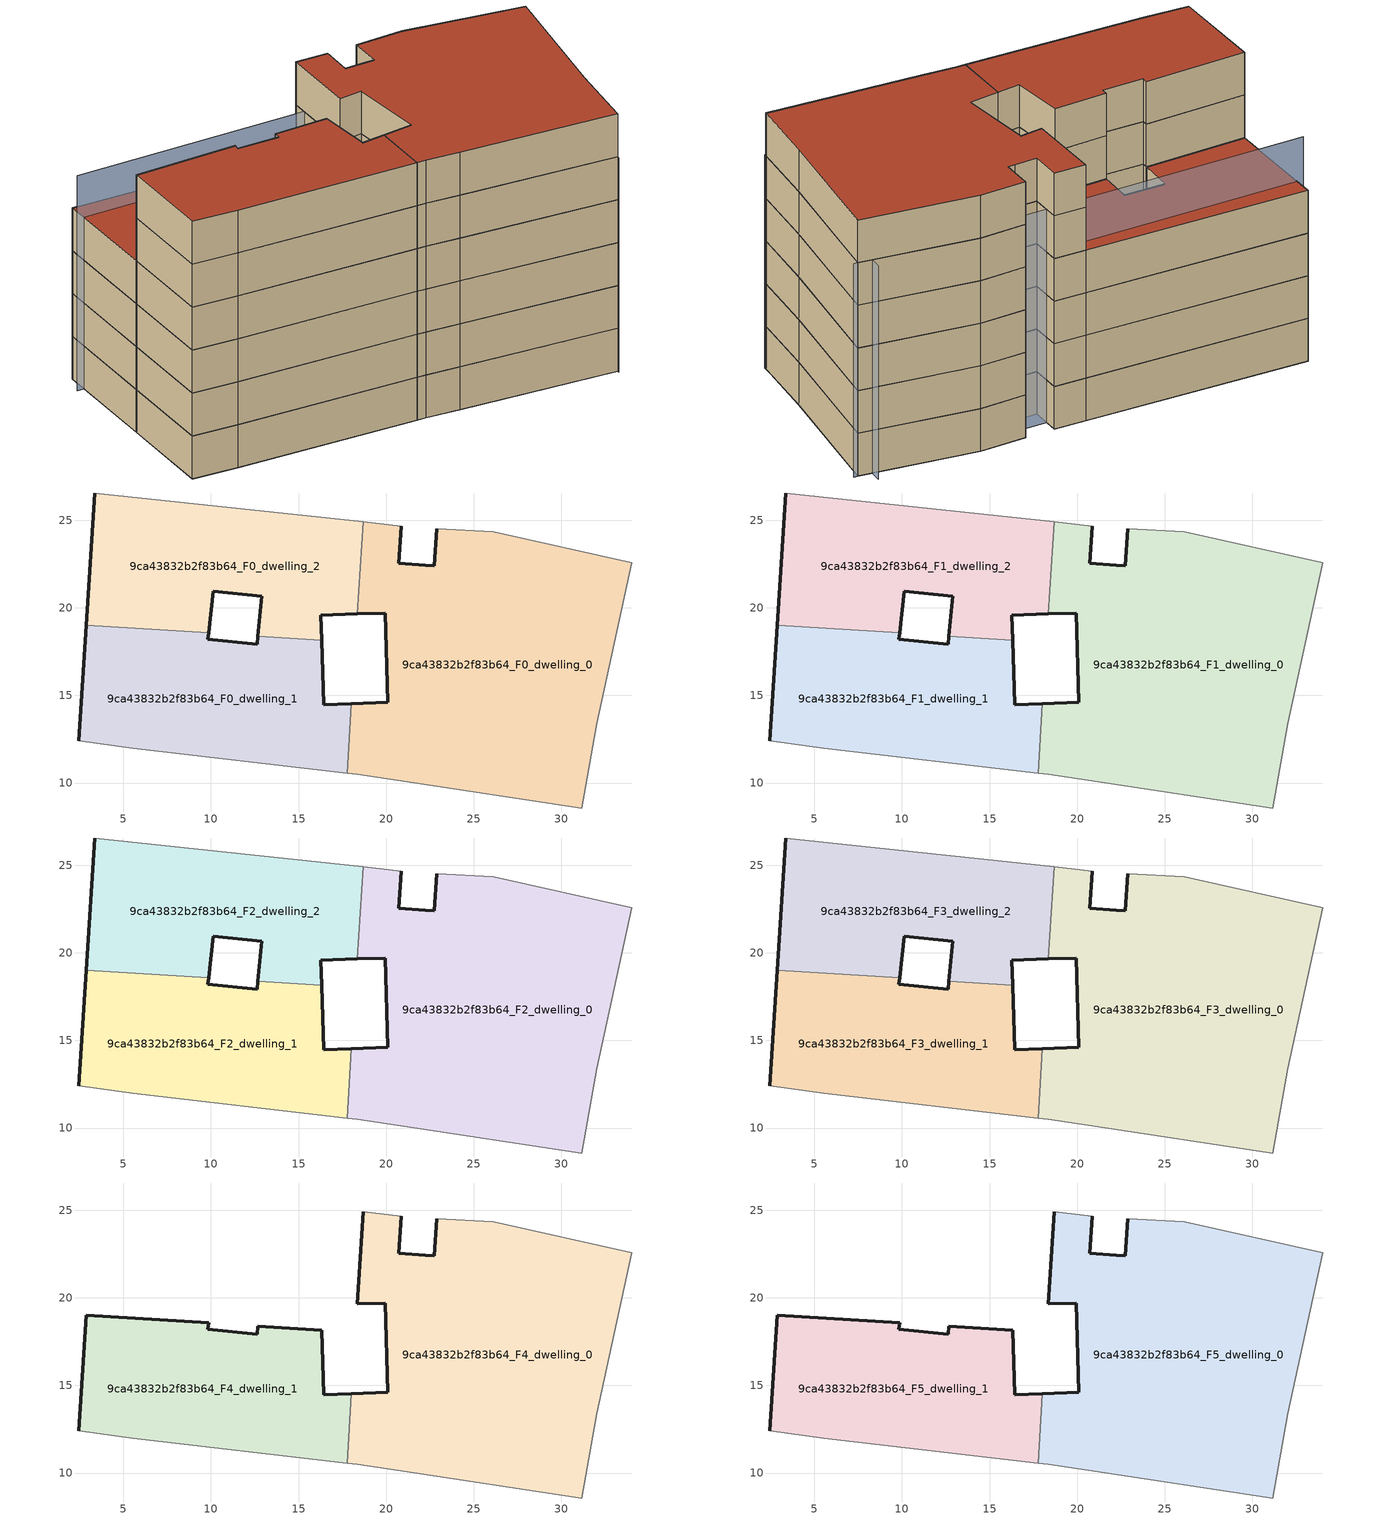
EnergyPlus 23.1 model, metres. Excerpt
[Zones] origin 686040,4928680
9ca43832b2f83b64_F0_dwelling_0
 floor ground (EU_floor_Construction): 31.17,8.57 32.02,13.38 34.03,22.59 26.11,24.36 22.9,24.53 22.74,22.41 22.23,22.45 20.72,22.55 20.88,24.67 18.69,24.91 18.36,19.66 19.94,19.71 20.11,14.61 18.03,14.54 17.77,10.57 18.35,10.5 20.64,10.16 z0
 wall outside (EU_wall_Construction): 20.88,24.67 20.72,22.55 22.23,22.45 22.74,22.41 22.9,24.53 / 18.03,14.54 20.11,14.61 19.94,19.71 18.36,19.66 z0:3
 wall adiabatic (EU_wall_Construction): 18.69,24.91 20.88,24.67 / 22.9,24.53 26.11,24.36 34.03,22.59 32.02,13.38 31.17,8.57 20.64,10.16 18.35,10.5 17.77,10.57 z0:3
 wall to 9ca43832b2f83b64_F0_dwelling_2 (EU_wall_Construction): 18.36,19.66 18.69,24.91 z0:3
 wall to 9ca43832b2f83b64_F0_dwelling_1 (EU_wall_Construction): 17.77,10.57 18.03,14.54 z0:3
9ca43832b2f83b64_F0_dwelling_1
 floor ground (EU_floor_Construction): 17.77,10.57 18.03,14.54 16.44,14.49 16.32,18.16 12.68,18.39 12.63,17.93 9.82,18.22 9.86,18.58 2.88,19.03 2.45,12.42 5.53,11.99 z0
 wall outside (EU_wall_Construction): 9.86,18.58 9.82,18.22 12.63,17.93 12.68,18.39 / 16.32,18.16 16.44,14.49 18.03,14.54 / 2.45,12.42 2.88,19.03 z0:3
 wall adiabatic (EU_wall_Construction): 17.77,10.57 5.53,11.99 2.45,12.42 z0:3
 wall to 9ca43832b2f83b64_F0_dwelling_2 (EU_wall_Construction): 12.68,18.39 16.32,18.16 / 2.88,19.03 9.86,18.58 z0:3
9ca43832b2f83b64_F0_dwelling_2
 floor ground (EU_floor_Construction): 18.36,19.66 18.69,24.91 3.37,26.57 2.88,19.03 9.86,18.58 10.13,20.95 12.89,20.66 12.91,20.66 12.68,18.39 16.32,18.16 16.27,19.59 z0
 wall outside (EU_wall_Construction): 18.36,19.66 16.27,19.59 16.32,18.16 / 12.68,18.39 12.91,20.66 12.89,20.66 10.13,20.95 9.86,18.58 / 2.88,19.03 3.37,26.57 z0:3
 wall adiabatic (EU_wall_Construction): 3.37,26.57 18.69,24.91 z0:3
9ca43832b2f83b64_F1_dwelling_0
 floor to 9ca43832b2f83b64_F0_dwelling_0 (EU_floor_Construction): 31.17,8.57 32.02,13.38 34.03,22.59 26.11,24.36 22.9,24.53 22.74,22.41 22.23,22.45 20.72,22.55 20.88,24.67 18.69,24.91 18.36,19.66 19.94,19.71 20.11,14.61 18.03,14.54 17.77,10.57 18.35,10.5 20.64,10.16 z3
 wall outside (EU_wall_Construction): 20.88,24.67 20.72,22.55 22.23,22.45 22.74,22.41 22.9,24.53 / 18.03,14.54 20.11,14.61 19.94,19.71 18.36,19.66 z3:6
 wall adiabatic (EU_wall_Construction): 18.69,24.91 20.88,24.67 / 22.9,24.53 26.11,24.36 34.03,22.59 32.02,13.38 31.17,8.57 20.64,10.16 18.35,10.5 17.77,10.57 z3:6
 wall to 9ca43832b2f83b64_F1_dwelling_2 (EU_wall_Construction): 18.36,19.66 18.69,24.91 z3:6
 wall to 9ca43832b2f83b64_F1_dwelling_1 (EU_wall_Construction): 17.77,10.57 18.03,14.54 z3:6
9ca43832b2f83b64_F1_dwelling_1
 floor to 9ca43832b2f83b64_F0_dwelling_1 (EU_floor_Construction): 17.77,10.57 18.03,14.54 16.44,14.49 16.32,18.16 12.68,18.39 12.63,17.93 9.82,18.22 9.86,18.58 2.88,19.03 2.45,12.42 5.53,11.99 z3
 wall outside (EU_wall_Construction): 9.86,18.58 9.82,18.22 12.63,17.93 12.68,18.39 / 16.32,18.16 16.44,14.49 18.03,14.54 / 2.45,12.42 2.88,19.03 z3:6
 wall adiabatic (EU_wall_Construction): 17.77,10.57 5.53,11.99 2.45,12.42 z3:6
 wall to 9ca43832b2f83b64_F1_dwelling_2 (EU_wall_Construction): 12.68,18.39 16.32,18.16 / 2.88,19.03 9.86,18.58 z3:6
9ca43832b2f83b64_F1_dwelling_2
 floor to 9ca43832b2f83b64_F0_dwelling_2 (EU_floor_Construction): 18.36,19.66 18.69,24.91 3.37,26.57 2.88,19.03 9.86,18.58 10.13,20.95 12.89,20.66 12.91,20.66 12.68,18.39 16.32,18.16 16.27,19.59 z3
 wall outside (EU_wall_Construction): 18.36,19.66 16.27,19.59 16.32,18.16 / 12.68,18.39 12.91,20.66 12.89,20.66 10.13,20.95 9.86,18.58 / 2.88,19.03 3.37,26.57 z3:6
 wall adiabatic (EU_wall_Construction): 3.37,26.57 18.69,24.91 z3:6
9ca43832b2f83b64_F2_dwelling_0
 floor to 9ca43832b2f83b64_F1_dwelling_0 (EU_floor_Construction): 31.17,8.57 32.02,13.38 34.03,22.59 26.11,24.36 22.9,24.53 22.74,22.41 22.23,22.45 20.72,22.55 20.88,24.67 18.69,24.91 18.36,19.66 19.94,19.71 20.11,14.61 18.03,14.54 17.77,10.57 18.35,10.5 20.64,10.16 z6
 wall outside (EU_wall_Construction): 20.88,24.67 20.72,22.55 22.23,22.45 22.74,22.41 22.9,24.53 / 18.03,14.54 20.11,14.61 19.94,19.71 18.36,19.66 z6:9
 wall adiabatic (EU_wall_Construction): 18.69,24.91 20.88,24.67 / 22.9,24.53 26.11,24.36 34.03,22.59 32.02,13.38 31.17,8.57 20.64,10.16 18.35,10.5 17.77,10.57 z6:9
 wall to 9ca43832b2f83b64_F2_dwelling_2 (EU_wall_Construction): 18.36,19.66 18.69,24.91 z6:9
 wall to 9ca43832b2f83b64_F2_dwelling_1 (EU_wall_Construction): 17.77,10.57 18.03,14.54 z6:9
9ca43832b2f83b64_F2_dwelling_1
 floor to 9ca43832b2f83b64_F1_dwelling_1 (EU_floor_Construction): 17.77,10.57 18.03,14.54 16.44,14.49 16.32,18.16 12.68,18.39 12.63,17.93 9.82,18.22 9.86,18.58 2.88,19.03 2.45,12.42 5.53,11.99 z6
 wall outside (EU_wall_Construction): 9.86,18.58 9.82,18.22 12.63,17.93 12.68,18.39 / 16.32,18.16 16.44,14.49 18.03,14.54 / 2.45,12.42 2.88,19.03 z6:9
 wall adiabatic (EU_wall_Construction): 17.77,10.57 5.53,11.99 2.45,12.42 z6:9
 wall to 9ca43832b2f83b64_F2_dwelling_2 (EU_wall_Construction): 12.68,18.39 16.32,18.16 / 2.88,19.03 9.86,18.58 z6:9
9ca43832b2f83b64_F2_dwelling_2
 floor to 9ca43832b2f83b64_F1_dwelling_2 (EU_floor_Construction): 18.36,19.66 18.69,24.91 3.37,26.57 2.88,19.03 9.86,18.58 10.13,20.95 12.89,20.66 12.91,20.66 12.68,18.39 16.32,18.16 16.27,19.59 z6
 wall outside (EU_wall_Construction): 18.36,19.66 16.27,19.59 16.32,18.16 / 12.68,18.39 12.91,20.66 12.89,20.66 10.13,20.95 9.86,18.58 / 2.88,19.03 3.37,26.57 z6:9
 wall adiabatic (EU_wall_Construction): 3.37,26.57 18.69,24.91 z6:9
9ca43832b2f83b64_F3_dwelling_0
 floor to 9ca43832b2f83b64_F2_dwelling_0 (EU_floor_Construction): 31.17,8.57 32.02,13.38 34.03,22.59 26.11,24.36 22.9,24.53 22.74,22.41 22.23,22.45 20.72,22.55 20.88,24.67 18.69,24.91 18.36,19.66 19.94,19.71 20.11,14.61 18.03,14.54 17.77,10.57 18.35,10.5 20.64,10.16 z9
 wall outside (EU_wall_Construction): 20.88,24.67 20.72,22.55 22.23,22.45 22.74,22.41 22.9,24.53 / 18.03,14.54 20.11,14.61 19.94,19.71 18.36,19.66 z9:12
 wall adiabatic (EU_wall_Construction): 18.69,24.91 20.88,24.67 / 22.9,24.53 26.11,24.36 34.03,22.59 32.02,13.38 31.17,8.57 20.64,10.16 18.35,10.5 17.77,10.57 z9:12
 wall to 9ca43832b2f83b64_F3_dwelling_2 (EU_wall_Construction): 18.36,19.66 18.69,24.91 z9:12
 wall to 9ca43832b2f83b64_F3_dwelling_1 (EU_wall_Construction): 17.77,10.57 18.03,14.54 z9:12
9ca43832b2f83b64_F3_dwelling_1
 floor to 9ca43832b2f83b64_F2_dwelling_1 (EU_floor_Construction): 17.77,10.57 18.03,14.54 16.44,14.49 16.32,18.16 12.68,18.39 12.63,17.93 9.82,18.22 9.86,18.58 2.88,19.03 2.45,12.42 5.53,11.99 z9
 wall outside (EU_wall_Construction): 9.86,18.58 9.82,18.22 12.63,17.93 12.68,18.39 / 16.32,18.16 16.44,14.49 18.03,14.54 / 2.45,12.42 2.88,19.03 z9:12
 wall adiabatic (EU_wall_Construction): 17.77,10.57 5.53,11.99 2.45,12.42 z9:12
 wall to 9ca43832b2f83b64_F3_dwelling_2 (EU_wall_Construction): 12.68,18.39 16.32,18.16 / 2.88,19.03 9.86,18.58 z9:12
9ca43832b2f83b64_F3_dwelling_2
 floor to 9ca43832b2f83b64_F2_dwelling_2 (EU_floor_Construction): 18.36,19.66 18.69,24.91 3.37,26.57 2.88,19.03 9.86,18.58 10.13,20.95 12.89,20.66 12.91,20.66 12.68,18.39 16.32,18.16 16.27,19.59 z9
 wall outside (EU_wall_Construction): 18.36,19.66 16.27,19.59 16.32,18.16 / 12.68,18.39 12.91,20.66 12.89,20.66 10.13,20.95 9.86,18.58 / 2.88,19.03 3.37,26.57 z9:12
 wall adiabatic (EU_wall_Construction): 3.37,26.57 18.69,24.91 z9:12
 roof outside (EU_roof_Construction): 18.69,24.91 18.36,19.66 16.27,19.59 16.32,18.16 12.68,18.39 12.91,20.66 12.89,20.66 10.13,20.95 9.86,18.58 2.88,19.03 3.37,26.57 z12
9ca43832b2f83b64_F4_dwelling_0
 floor to 9ca43832b2f83b64_F3_dwelling_0 (EU_floor_Construction): 31.17,8.57 32.02,13.38 34.03,22.59 26.11,24.36 22.9,24.53 22.74,22.41 22.23,22.45 20.72,22.55 20.88,24.67 18.69,24.91 18.36,19.66 19.94,19.71 20.11,14.61 18.03,14.54 17.77,10.57 18.35,10.5 20.64,10.16 z12
 wall outside (EU_wall_Construction): 20.88,24.67 20.72,22.55 22.23,22.45 22.74,22.41 22.9,24.53 / 18.03,14.54 20.11,14.61 19.94,19.71 18.36,19.66 18.69,24.91 z12:15
 wall adiabatic (EU_wall_Construction): 18.69,24.91 20.88,24.67 / 22.9,24.53 26.11,24.36 34.03,22.59 32.02,13.38 31.17,8.57 20.64,10.16 18.35,10.5 17.77,10.57 z12:15
 wall to 9ca43832b2f83b64_F4_dwelling_1 (EU_wall_Construction): 17.77,10.57 18.03,14.54 z12:15
9ca43832b2f83b64_F4_dwelling_1
 floor to 9ca43832b2f83b64_F3_dwelling_1 (EU_floor_Construction): 17.77,10.57 18.03,14.54 16.44,14.49 16.32,18.16 12.68,18.39 12.63,17.93 9.82,18.22 9.86,18.58 2.88,19.03 2.45,12.42 5.53,11.99 z12
 wall outside (EU_wall_Construction): 2.45,12.42 2.88,19.03 9.86,18.58 9.82,18.22 12.63,17.93 12.68,18.39 16.32,18.16 16.44,14.49 18.03,14.54 z12:15
 wall adiabatic (EU_wall_Construction): 17.77,10.57 5.53,11.99 2.45,12.42 z12:15
9ca43832b2f83b64_F5_dwelling_0
 floor to 9ca43832b2f83b64_F4_dwelling_0 (EU_floor_Construction): 31.17,8.57 32.02,13.38 34.03,22.59 26.11,24.36 22.9,24.53 22.74,22.41 22.23,22.45 20.72,22.55 20.88,24.67 18.69,24.91 18.36,19.66 19.94,19.71 20.11,14.61 18.03,14.54 17.77,10.57 18.35,10.5 20.64,10.16 z15
 wall outside (EU_wall_Construction): 20.88,24.67 20.72,22.55 22.23,22.45 22.74,22.41 22.9,24.53 / 18.03,14.54 20.11,14.61 19.94,19.71 18.36,19.66 18.69,24.91 z15:18
 wall adiabatic (EU_wall_Construction): 18.69,24.91 20.88,24.67 / 22.9,24.53 26.11,24.36 34.03,22.59 32.02,13.38 31.17,8.57 20.64,10.16 18.35,10.5 17.77,10.57 z15:18
 wall to 9ca43832b2f83b64_F5_dwelling_1 (EU_wall_Construction): 17.77,10.57 18.03,14.54 z15:18
 roof outside (EU_roof_Construction): 34.03,22.59 32.02,13.38 31.17,8.57 20.64,10.16 18.35,10.5 17.77,10.57 18.03,14.54 20.11,14.61 19.94,19.71 18.36,19.66 18.69,24.91 20.88,24.67 20.72,22.55 22.23,22.45 22.74,22.41 22.9,24.53 26.11,24.36 z18
9ca43832b2f83b64_F5_dwelling_1
 floor to 9ca43832b2f83b64_F4_dwelling_1 (EU_floor_Construction): 17.77,10.57 18.03,14.54 16.44,14.49 16.32,18.16 12.68,18.39 12.63,17.93 9.82,18.22 9.86,18.58 2.88,19.03 2.45,12.42 5.53,11.99 z15
 wall outside (EU_wall_Construction): 2.45,12.42 2.88,19.03 9.86,18.58 9.82,18.22 12.63,17.93 12.68,18.39 16.32,18.16 16.44,14.49 18.03,14.54 z15:18
 wall adiabatic (EU_wall_Construction): 17.77,10.57 5.53,11.99 2.45,12.42 z15:18
 roof outside (EU_roof_Construction): 16.32,18.16 16.44,14.49 18.03,14.54 17.77,10.57 5.53,11.99 2.45,12.42 2.88,19.03 9.86,18.58 9.82,18.22 12.63,17.93 12.68,18.39 z18
shading: 31.16,8.47 33.19,23.61 / 34.28,22.57 2.83,25.27 z0:15
[Building]
EU S2 Campaign: North Axis=0; Terrain=City; Solar Distribution=FullExterior
[Site:Location]
Bologna: Latitude=44.5; Longitude=11.25; Time Zone=1; Elevation=37
[SizingPeriod:WeatherFileDays]
AnnualSizingPeriod: Begin Month=1; Begin Day of Month=1; End Month=12; End Day of Month=31; Day of Week for Start Day=Monday; Use Weather File Daylight Saving Period=No; Use Weather File Rain and Snow Indicators=No
[MATERIAL]
EU_InternalMass_Material: Roughness=MediumRough; Thickness=0.1; Conductivity=1; Density=1800; Specific Heat=900; Thermal Absorptance=0.9; Solar Absorptance=0.7; Visible Absorptance=0.7
[MATERIAL:NOMASS] Roughness=MediumRough; Thermal Absorptance=0.9; Solar Absorptance=0.7; Visible Absorptance=0.7
Name | Thermal Resistance
EU_wall_NoMass | 0.905828
EU_roof_NoMass | 0.37593
EU_floor_NoMass | 0.67114
[CONSTRUCTION]
EU_wall_Construction: EU_wall_NoMass
EU_roof_Construction: EU_roof_NoMass
EU_floor_Construction: EU_floor_NoMass
EU_InternalMass_Construction: EU_InternalMass_Material
[ZONE] Type=1; Multiplier=1; Ceiling Height=autocalculate; Floor Area=autocalculate; Part of Total Floor Area=Yes
Name | Volume
9ca43832b2f83b64_F0_dwelling_0 | 591.357
9ca43832b2f83b64_F1_dwelling_0; 9ca43832b2f83b64_F2_dwelling_0; 9ca43832b2f83b64_F3_dwelling_0; 9ca43832b2f83b64_F4_dwelling_0; 9ca43832b2f83b64_F5_dwelling_0 | 591.355
9ca43832b2f83b64_F0_dwelling_1 | 304.846
9ca43832b2f83b64_F1_dwelling_1; 9ca43832b2f83b64_F2_dwelling_1; 9ca43832b2f83b64_F3_dwelling_1; 9ca43832b2f83b64_F4_dwelling_1; 9ca43832b2f83b64_F5_dwelling_1 | 304.845
9ca43832b2f83b64_F0_dwelling_2 | 304.839
9ca43832b2f83b64_F1_dwelling_2; 9ca43832b2f83b64_F2_dwelling_2; 9ca43832b2f83b64_F3_dwelling_2 | 304.84
[INTERNALMASS] Construction=EU_InternalMass_Construction
Name | Zone or ZoneList | Surface Area
9ca43832b2f83b64_F0_dwelling_0_EU_InternalMass | 9ca43832b2f83b64_F0_dwelling_0 | 197.118
9ca43832b2f83b64_F0_dwelling_1_EU_InternalMass | 9ca43832b2f83b64_F0_dwelling_1 | 101.616
9ca43832b2f83b64_F0_dwelling_2_EU_InternalMass | 9ca43832b2f83b64_F0_dwelling_2 | 101.615
9ca43832b2f83b64_F1_dwelling_0_EU_InternalMass | 9ca43832b2f83b64_F1_dwelling_0 | 197.118
9ca43832b2f83b64_F1_dwelling_1_EU_InternalMass | 9ca43832b2f83b64_F1_dwelling_1 | 101.616
9ca43832b2f83b64_F1_dwelling_2_EU_InternalMass | 9ca43832b2f83b64_F1_dwelling_2 | 101.615
9ca43832b2f83b64_F2_dwelling_0_EU_InternalMass | 9ca43832b2f83b64_F2_dwelling_0 | 197.118
9ca43832b2f83b64_F2_dwelling_1_EU_InternalMass | 9ca43832b2f83b64_F2_dwelling_1 | 101.616
9ca43832b2f83b64_F2_dwelling_2_EU_InternalMass | 9ca43832b2f83b64_F2_dwelling_2 | 101.615
9ca43832b2f83b64_F3_dwelling_0_EU_InternalMass | 9ca43832b2f83b64_F3_dwelling_0 | 197.118
9ca43832b2f83b64_F3_dwelling_1_EU_InternalMass | 9ca43832b2f83b64_F3_dwelling_1 | 101.616
9ca43832b2f83b64_F3_dwelling_2_EU_InternalMass | 9ca43832b2f83b64_F3_dwelling_2 | 101.615
9ca43832b2f83b64_F4_dwelling_0_EU_InternalMass | 9ca43832b2f83b64_F4_dwelling_0 | 200.177
9ca43832b2f83b64_F4_dwelling_1_EU_InternalMass | 9ca43832b2f83b64_F4_dwelling_1 | 200.169
9ca43832b2f83b64_F5_dwelling_0_EU_InternalMass | 9ca43832b2f83b64_F5_dwelling_0 | 200.177
9ca43832b2f83b64_F5_dwelling_1_EU_InternalMass | 9ca43832b2f83b64_F5_dwelling_1 | 200.169
[OTHEREQUIPMENT] Fuel Type=Electricity; Design Level Calculation Method=Watts/Area; Power per Zone Floor Area=1; Fraction Latent=0; Fraction Radiant=0; Fraction Lost=0; Carbon Dioxide Generation Rate=0; EndUse Subcategory=EU_Step8_InternalGains
Name | Zone or ZoneList or Space or SpaceList | Schedule
EU_Step8_InternalGain_9ca43832b2f83b64_F0_dwelling_0_f000 | 9ca43832b2f83b64_F0_dwelling_0 | EU_Step8_GainSchedule_9ca43832b2f83b64_F0_dwelling_0_f000
EU_Step8_InternalGain_9ca43832b2f83b64_F0_dwelling_1_f000 | 9ca43832b2f83b64_F0_dwelling_1 | EU_Step8_GainSchedule_9ca43832b2f83b64_F0_dwelling_1_f000
EU_Step8_InternalGain_9ca43832b2f83b64_F0_dwelling_2_f000 | 9ca43832b2f83b64_F0_dwelling_2 | EU_Step8_GainSchedule_9ca43832b2f83b64_F0_dwelling_2_f000
EU_Step8_InternalGain_9ca43832b2f83b64_F1_dwelling_0_f000 | 9ca43832b2f83b64_F1_dwelling_0 | EU_Step8_GainSchedule_9ca43832b2f83b64_F1_dwelling_0_f000
EU_Step8_InternalGain_9ca43832b2f83b64_F1_dwelling_1_f000 | 9ca43832b2f83b64_F1_dwelling_1 | EU_Step8_GainSchedule_9ca43832b2f83b64_F1_dwelling_1_f000
EU_Step8_InternalGain_9ca43832b2f83b64_F1_dwelling_2_f000 | 9ca43832b2f83b64_F1_dwelling_2 | EU_Step8_GainSchedule_9ca43832b2f83b64_F1_dwelling_2_f000
EU_Step8_InternalGain_9ca43832b2f83b64_F2_dwelling_0_f000 | 9ca43832b2f83b64_F2_dwelling_0 | EU_Step8_GainSchedule_9ca43832b2f83b64_F2_dwelling_0_f000
EU_Step8_InternalGain_9ca43832b2f83b64_F2_dwelling_1_f000 | 9ca43832b2f83b64_F2_dwelling_1 | EU_Step8_GainSchedule_9ca43832b2f83b64_F2_dwelling_1_f000
EU_Step8_InternalGain_9ca43832b2f83b64_F2_dwelling_2_f000 | 9ca43832b2f83b64_F2_dwelling_2 | EU_Step8_GainSchedule_9ca43832b2f83b64_F2_dwelling_2_f000
EU_Step8_InternalGain_9ca43832b2f83b64_F3_dwelling_0_f000 | 9ca43832b2f83b64_F3_dwelling_0 | EU_Step8_GainSchedule_9ca43832b2f83b64_F3_dwelling_0_f000
EU_Step8_InternalGain_9ca43832b2f83b64_F3_dwelling_1_f000 | 9ca43832b2f83b64_F3_dwelling_1 | EU_Step8_GainSchedule_9ca43832b2f83b64_F3_dwelling_1_f000
EU_Step8_InternalGain_9ca43832b2f83b64_F3_dwelling_2_f000 | 9ca43832b2f83b64_F3_dwelling_2 | EU_Step8_GainSchedule_9ca43832b2f83b64_F3_dwelling_2_f000
EU_Step8_InternalGain_9ca43832b2f83b64_F4_dwelling_0_f000 | 9ca43832b2f83b64_F4_dwelling_0 | EU_Step8_GainSchedule_9ca43832b2f83b64_F4_dwelling_0_f000
EU_Step8_InternalGain_9ca43832b2f83b64_F4_dwelling_1_f000 | 9ca43832b2f83b64_F4_dwelling_1 | EU_Step8_GainSchedule_9ca43832b2f83b64_F4_dwelling_1_f000
EU_Step8_InternalGain_9ca43832b2f83b64_F5_dwelling_0_f000 | 9ca43832b2f83b64_F5_dwelling_0 | EU_Step8_GainSchedule_9ca43832b2f83b64_F5_dwelling_0_f000
EU_Step8_InternalGain_9ca43832b2f83b64_F5_dwelling_1_f000 | 9ca43832b2f83b64_F5_dwelling_1 | EU_Step8_GainSchedule_9ca43832b2f83b64_F5_dwelling_1_f000
[ZONEVENTILATION:DESIGNFLOWRATE] Schedule=EU_AlwaysOn; Design Flow Rate Calculation Method=AirChanges/Hour; Air Changes per Hour=0.73129; Ventilation Type=Natural; Fan Pressure Rise=0; Fan Total Efficiency=1; Constant Term Coefficient=1; Temperature Term Coefficient=0; Velocity Term Coefficient=0; Velocity Squared Term Coefficient=0; Minimum Indoor Temperature=-100; Maximum Indoor Temperature=100; Delta Temperature=-100; Minimum Outdoor Temperature=-100; Maximum Outdoor Temperature=100; Maximum Wind Speed=40
Name | Zone or ZoneList or Space or SpaceList
EU_ConstantAir_9ca43832b2f83b64_F0_dwelling_0 | 9ca43832b2f83b64_F0_dwelling_0
EU_ConstantAir_9ca43832b2f83b64_F0_dwelling_1 | 9ca43832b2f83b64_F0_dwelling_1
EU_ConstantAir_9ca43832b2f83b64_F0_dwelling_2 | 9ca43832b2f83b64_F0_dwelling_2
EU_ConstantAir_9ca43832b2f83b64_F1_dwelling_0 | 9ca43832b2f83b64_F1_dwelling_0
EU_ConstantAir_9ca43832b2f83b64_F1_dwelling_1 | 9ca43832b2f83b64_F1_dwelling_1
EU_ConstantAir_9ca43832b2f83b64_F1_dwelling_2 | 9ca43832b2f83b64_F1_dwelling_2
EU_ConstantAir_9ca43832b2f83b64_F2_dwelling_0 | 9ca43832b2f83b64_F2_dwelling_0
EU_ConstantAir_9ca43832b2f83b64_F2_dwelling_1 | 9ca43832b2f83b64_F2_dwelling_1
EU_ConstantAir_9ca43832b2f83b64_F2_dwelling_2 | 9ca43832b2f83b64_F2_dwelling_2
EU_ConstantAir_9ca43832b2f83b64_F3_dwelling_0 | 9ca43832b2f83b64_F3_dwelling_0
EU_ConstantAir_9ca43832b2f83b64_F3_dwelling_1 | 9ca43832b2f83b64_F3_dwelling_1
EU_ConstantAir_9ca43832b2f83b64_F3_dwelling_2 | 9ca43832b2f83b64_F3_dwelling_2
EU_ConstantAir_9ca43832b2f83b64_F4_dwelling_0 | 9ca43832b2f83b64_F4_dwelling_0
EU_ConstantAir_9ca43832b2f83b64_F4_dwelling_1 | 9ca43832b2f83b64_F4_dwelling_1
EU_ConstantAir_9ca43832b2f83b64_F5_dwelling_0 | 9ca43832b2f83b64_F5_dwelling_0
EU_ConstantAir_9ca43832b2f83b64_F5_dwelling_1 | 9ca43832b2f83b64_F5_dwelling_1
[SIZING:ZONE] Zone Cooling Design Supply Air Temperature Input Method=SupplyAirTemperature; Zone Cooling Design Supply Air Temperature=13; Zone Heating Design Supply Air Temperature Input Method=SupplyAirTemperature; Zone Heating Design Supply Air Temperature=50; Zone Cooling Design Supply Air Humidity Ratio=0.008; Zone Heating Design Supply Air Humidity Ratio=0.008; Cooling Design Air Flow Method=DesignDay; Cooling Design Air Flow Rate=0; Cooling Minimum Air Flow per Zone Floor Area=0.000762; Cooling Minimum Air Flow=0; Cooling Minimum Air Flow Fraction=0.2; Heating Design Air Flow Method=DesignDay; Heating Design Air Flow Rate=0; Heating Maximum Air Flow per Zone Floor Area=0.002032; Heating Maximum Air Flow=0.141576; Heating Maximum Air Flow Fraction=0.3; Account for Dedicated Outdoor Air System=No; Dedicated Outdoor Air System Control Strategy=NeutralSupplyAir; Dedicated Outdoor Air Low Setpoint Temperature for Design=autosize; Dedicated Outdoor Air High Setpoint Temperature for Design=autosize; Zone Load Sizing Method=Sensible Load Only No Latent Load; Zone Latent Cooling Design Supply Air Humidity Ratio Input Method=HumidityRatioDifference; Zone Cooling Design Supply Air Humidity Ratio Difference=0.005; Zone Latent Heating Design Supply Air Humidity Ratio Input Method=HumidityRatioDifference; Zone Humidification Design Supply Air Humidity Ratio Difference=0.005
9ca43832b2f83b64_F0_dwelling_0; 9ca43832b2f83b64_F0_dwelling_1; 9ca43832b2f83b64_F0_dwelling_2; 9ca43832b2f83b64_F1_dwelling_0; 9ca43832b2f83b64_F1_dwelling_1; 9ca43832b2f83b64_F1_dwelling_2; 9ca43832b2f83b64_F2_dwelling_0; 9ca43832b2f83b64_F2_dwelling_1; 9ca43832b2f83b64_F2_dwelling_2; 9ca43832b2f83b64_F3_dwelling_0; 9ca43832b2f83b64_F3_dwelling_1; 9ca43832b2f83b64_F3_dwelling_2; 9ca43832b2f83b64_F4_dwelling_0; 9ca43832b2f83b64_F4_dwelling_1; 9ca43832b2f83b64_F5_dwelling_0; 9ca43832b2f83b64_F5_dwelling_1
[ThermostatSetpoint:DualSetpoint] Heating Setpoint Temperature Schedule=HVACTemplate-Always 20; Cooling Setpoint Temperature Schedule=HVACTemplate-Always 50
EU_HeatOnly_9ca43832b2f83b64_F0_dwelling_0 Dual SP Control; EU_HeatOnly_9ca43832b2f83b64_F0_dwelling_1 Dual SP Control; EU_HeatOnly_9ca43832b2f83b64_F0_dwelling_2 Dual SP Control; EU_HeatOnly_9ca43832b2f83b64_F1_dwelling_0 Dual SP Control; EU_HeatOnly_9ca43832b2f83b64_F1_dwelling_1 Dual SP Control; EU_HeatOnly_9ca43832b2f83b64_F1_dwelling_2 Dual SP Control; EU_HeatOnly_9ca43832b2f83b64_F2_dwelling_0 Dual SP Control; EU_HeatOnly_9ca43832b2f83b64_F2_dwelling_1 Dual SP Control; EU_HeatOnly_9ca43832b2f83b64_F2_dwelling_2 Dual SP Control; EU_HeatOnly_9ca43832b2f83b64_F3_dwelling_0 Dual SP Control; EU_HeatOnly_9ca43832b2f83b64_F3_dwelling_1 Dual SP Control; EU_HeatOnly_9ca43832b2f83b64_F3_dwelling_2 Dual SP Control; EU_HeatOnly_9ca43832b2f83b64_F4_dwelling_0 Dual SP Control; EU_HeatOnly_9ca43832b2f83b64_F4_dwelling_1 Dual SP Control; EU_HeatOnly_9ca43832b2f83b64_F5_dwelling_0 Dual SP Control; EU_HeatOnly_9ca43832b2f83b64_F5_dwelling_1 Dual SP Control
[ZoneControl:Thermostat] Control Type Schedule=HVACTemplate-Always 4
Name | Zone or ZoneList | Control
9ca43832b2f83b64_F0_dwelling_0 Thermostat | 9ca43832b2f83b64_F0_dwelling_0 | EU_HeatOnly_9ca43832b2f83b64_F0_dwelling_0 Dual SP Control
9ca43832b2f83b64_F0_dwelling_1 Thermostat | 9ca43832b2f83b64_F0_dwelling_1 | EU_HeatOnly_9ca43832b2f83b64_F0_dwelling_1 Dual SP Control
9ca43832b2f83b64_F0_dwelling_2 Thermostat | 9ca43832b2f83b64_F0_dwelling_2 | EU_HeatOnly_9ca43832b2f83b64_F0_dwelling_2 Dual SP Control
9ca43832b2f83b64_F1_dwelling_0 Thermostat | 9ca43832b2f83b64_F1_dwelling_0 | EU_HeatOnly_9ca43832b2f83b64_F1_dwelling_0 Dual SP Control
9ca43832b2f83b64_F1_dwelling_1 Thermostat | 9ca43832b2f83b64_F1_dwelling_1 | EU_HeatOnly_9ca43832b2f83b64_F1_dwelling_1 Dual SP Control
9ca43832b2f83b64_F1_dwelling_2 Thermostat | 9ca43832b2f83b64_F1_dwelling_2 | EU_HeatOnly_9ca43832b2f83b64_F1_dwelling_2 Dual SP Control
9ca43832b2f83b64_F2_dwelling_0 Thermostat | 9ca43832b2f83b64_F2_dwelling_0 | EU_HeatOnly_9ca43832b2f83b64_F2_dwelling_0 Dual SP Control
9ca43832b2f83b64_F2_dwelling_1 Thermostat | 9ca43832b2f83b64_F2_dwelling_1 | EU_HeatOnly_9ca43832b2f83b64_F2_dwelling_1 Dual SP Control
9ca43832b2f83b64_F2_dwelling_2 Thermostat | 9ca43832b2f83b64_F2_dwelling_2 | EU_HeatOnly_9ca43832b2f83b64_F2_dwelling_2 Dual SP Control
9ca43832b2f83b64_F3_dwelling_0 Thermostat | 9ca43832b2f83b64_F3_dwelling_0 | EU_HeatOnly_9ca43832b2f83b64_F3_dwelling_0 Dual SP Control
9ca43832b2f83b64_F3_dwelling_1 Thermostat | 9ca43832b2f83b64_F3_dwelling_1 | EU_HeatOnly_9ca43832b2f83b64_F3_dwelling_1 Dual SP Control
9ca43832b2f83b64_F3_dwelling_2 Thermostat | 9ca43832b2f83b64_F3_dwelling_2 | EU_HeatOnly_9ca43832b2f83b64_F3_dwelling_2 Dual SP Control
9ca43832b2f83b64_F4_dwelling_0 Thermostat | 9ca43832b2f83b64_F4_dwelling_0 | EU_HeatOnly_9ca43832b2f83b64_F4_dwelling_0 Dual SP Control
9ca43832b2f83b64_F4_dwelling_1 Thermostat | 9ca43832b2f83b64_F4_dwelling_1 | EU_HeatOnly_9ca43832b2f83b64_F4_dwelling_1 Dual SP Control
9ca43832b2f83b64_F5_dwelling_0 Thermostat | 9ca43832b2f83b64_F5_dwelling_0 | EU_HeatOnly_9ca43832b2f83b64_F5_dwelling_0 Dual SP Control
9ca43832b2f83b64_F5_dwelling_1 Thermostat | 9ca43832b2f83b64_F5_dwelling_1 | EU_HeatOnly_9ca43832b2f83b64_F5_dwelling_1 Dual SP Control
[Zone equipment]
9ca43832b2f83b64_F0_dwelling_0: 9ca43832b2f83b64_F0_dwelling_0 Ideal Loads Air System
9ca43832b2f83b64_F0_dwelling_1: 9ca43832b2f83b64_F0_dwelling_1 Ideal Loads Air System
9ca43832b2f83b64_F0_dwelling_2: 9ca43832b2f83b64_F0_dwelling_2 Ideal Loads Air System
9ca43832b2f83b64_F1_dwelling_0: 9ca43832b2f83b64_F1_dwelling_0 Ideal Loads Air System
9ca43832b2f83b64_F1_dwelling_1: 9ca43832b2f83b64_F1_dwelling_1 Ideal Loads Air System
9ca43832b2f83b64_F1_dwelling_2: 9ca43832b2f83b64_F1_dwelling_2 Ideal Loads Air System
9ca43832b2f83b64_F2_dwelling_0: 9ca43832b2f83b64_F2_dwelling_0 Ideal Loads Air System
9ca43832b2f83b64_F2_dwelling_1: 9ca43832b2f83b64_F2_dwelling_1 Ideal Loads Air System
9ca43832b2f83b64_F2_dwelling_2: 9ca43832b2f83b64_F2_dwelling_2 Ideal Loads Air System
9ca43832b2f83b64_F3_dwelling_0: 9ca43832b2f83b64_F3_dwelling_0 Ideal Loads Air System
9ca43832b2f83b64_F3_dwelling_1: 9ca43832b2f83b64_F3_dwelling_1 Ideal Loads Air System
9ca43832b2f83b64_F3_dwelling_2: 9ca43832b2f83b64_F3_dwelling_2 Ideal Loads Air System
9ca43832b2f83b64_F4_dwelling_0: 9ca43832b2f83b64_F4_dwelling_0 Ideal Loads Air System
9ca43832b2f83b64_F4_dwelling_1: 9ca43832b2f83b64_F4_dwelling_1 Ideal Loads Air System
9ca43832b2f83b64_F5_dwelling_0: 9ca43832b2f83b64_F5_dwelling_0 Ideal Loads Air System
9ca43832b2f83b64_F5_dwelling_1: 9ca43832b2f83b64_F5_dwelling_1 Ideal Loads Air System
[ZoneHVAC:IdealLoadsAirSystem] Availability Schedule=EU_AlwaysOn; Maximum Heating Supply Air Temperature [C]=50; Minimum Cooling Supply Air Temperature [C]=13; Maximum Heating Supply Air Humidity Ratio [kg-H20/kg-air]=0.0156; Minimum Cooling Supply Air Humidity Ratio [kg-H20/kg-air]=0.0077; Heating Limit=NoLimit; Cooling Limit=NoLimit; Heating Availability Schedule=EU_AlwaysOn; Cooling Availability Schedule=EU_CoolingOff; Dehumidification Control Type=ConstantSensibleHeatRatio; Cooling Sensible Heat Ratio=0.7; Humidification Control Type=None; Demand Controlled Ventilation Type=None; Outdoor Air Economizer Type=NoEconomizer; Heat Recovery Type=None; Sensible Heat Recovery Effectiveness=0.7; Latent Heat Recovery Effectiveness=0.65
9ca43832b2f83b64_F0_dwelling_0 Ideal Loads Air System; 9ca43832b2f83b64_F0_dwelling_1 Ideal Loads Air System; 9ca43832b2f83b64_F0_dwelling_2 Ideal Loads Air System; 9ca43832b2f83b64_F1_dwelling_0 Ideal Loads Air System; 9ca43832b2f83b64_F1_dwelling_1 Ideal Loads Air System; 9ca43832b2f83b64_F1_dwelling_2 Ideal Loads Air System; 9ca43832b2f83b64_F2_dwelling_0 Ideal Loads Air System; 9ca43832b2f83b64_F2_dwelling_1 Ideal Loads Air System; 9ca43832b2f83b64_F2_dwelling_2 Ideal Loads Air System; 9ca43832b2f83b64_F3_dwelling_0 Ideal Loads Air System; 9ca43832b2f83b64_F3_dwelling_1 Ideal Loads Air System; 9ca43832b2f83b64_F3_dwelling_2 Ideal Loads Air System; 9ca43832b2f83b64_F4_dwelling_0 Ideal Loads Air System; 9ca43832b2f83b64_F4_dwelling_1 Ideal Loads Air System; 9ca43832b2f83b64_F5_dwelling_0 Ideal Loads Air System; 9ca43832b2f83b64_F5_dwelling_1 Ideal Loads Air System
[SCHEDULE:CONSTANT]
Name | Hourly Value
EU_AlwaysOn | 1
EU_CoolingOff | 0
[SCHEDULE:FILE] Column Number=1; Rows to Skip at Top=0; Number of Hours of Data=8760; Column Separator=Comma; Interpolate to Timestep=No; Minutes per Item=60; Adjust Schedule for Daylight Savings=Yes
Name | File
EU_Step8_GainSchedule_9ca43832b2f83b64_F0_dwelling_0_f000 | ../../schedules/9ca43832b2f83b64/9ca43832b2f83b64_F0_dwelling_0_f000_gain.csv
EU_Step8_GainSchedule_9ca43832b2f83b64_F0_dwelling_1_f000 | ../../schedules/9ca43832b2f83b64/9ca43832b2f83b64_F0_dwelling_1_f000_gain.csv
EU_Step8_GainSchedule_9ca43832b2f83b64_F0_dwelling_2_f000 | ../../schedules/9ca43832b2f83b64/9ca43832b2f83b64_F0_dwelling_2_f000_gain.csv
EU_Step8_GainSchedule_9ca43832b2f83b64_F1_dwelling_0_f000 | ../../schedules/9ca43832b2f83b64/9ca43832b2f83b64_F1_dwelling_0_f000_gain.csv
EU_Step8_GainSchedule_9ca43832b2f83b64_F1_dwelling_1_f000 | ../../schedules/9ca43832b2f83b64/9ca43832b2f83b64_F1_dwelling_1_f000_gain.csv
EU_Step8_GainSchedule_9ca43832b2f83b64_F1_dwelling_2_f000 | ../../schedules/9ca43832b2f83b64/9ca43832b2f83b64_F1_dwelling_2_f000_gain.csv
EU_Step8_GainSchedule_9ca43832b2f83b64_F2_dwelling_0_f000 | ../../schedules/9ca43832b2f83b64/9ca43832b2f83b64_F2_dwelling_0_f000_gain.csv
EU_Step8_GainSchedule_9ca43832b2f83b64_F2_dwelling_1_f000 | ../../schedules/9ca43832b2f83b64/9ca43832b2f83b64_F2_dwelling_1_f000_gain.csv
EU_Step8_GainSchedule_9ca43832b2f83b64_F2_dwelling_2_f000 | ../../schedules/9ca43832b2f83b64/9ca43832b2f83b64_F2_dwelling_2_f000_gain.csv
EU_Step8_GainSchedule_9ca43832b2f83b64_F3_dwelling_0_f000 | ../../schedules/9ca43832b2f83b64/9ca43832b2f83b64_F3_dwelling_0_f000_gain.csv
EU_Step8_GainSchedule_9ca43832b2f83b64_F3_dwelling_1_f000 | ../../schedules/9ca43832b2f83b64/9ca43832b2f83b64_F3_dwelling_1_f000_gain.csv
EU_Step8_GainSchedule_9ca43832b2f83b64_F3_dwelling_2_f000 | ../../schedules/9ca43832b2f83b64/9ca43832b2f83b64_F3_dwelling_2_f000_gain.csv
EU_Step8_GainSchedule_9ca43832b2f83b64_F4_dwelling_0_f000 | ../../schedules/9ca43832b2f83b64/9ca43832b2f83b64_F4_dwelling_0_f000_gain.csv
EU_Step8_GainSchedule_9ca43832b2f83b64_F4_dwelling_1_f000 | ../../schedules/9ca43832b2f83b64/9ca43832b2f83b64_F4_dwelling_1_f000_gain.csv
EU_Step8_GainSchedule_9ca43832b2f83b64_F5_dwelling_0_f000 | ../../schedules/9ca43832b2f83b64/9ca43832b2f83b64_F5_dwelling_0_f000_gain.csv
EU_Step8_GainSchedule_9ca43832b2f83b64_F5_dwelling_1_f000 | ../../schedules/9ca43832b2f83b64/9ca43832b2f83b64_F5_dwelling_1_f000_gain.csv
[Schedule:Compact]
HVACTemplate-Always 20: Through: 12/31, For: AllDays, Until: 24:00, 20
HVACTemplate-Always 50: Through: 12/31, For: AllDays, Until: 24:00, 50
HVACTemplate-Always 4: Through: 12/31, For: AllDays, Until: 24:00, 4
